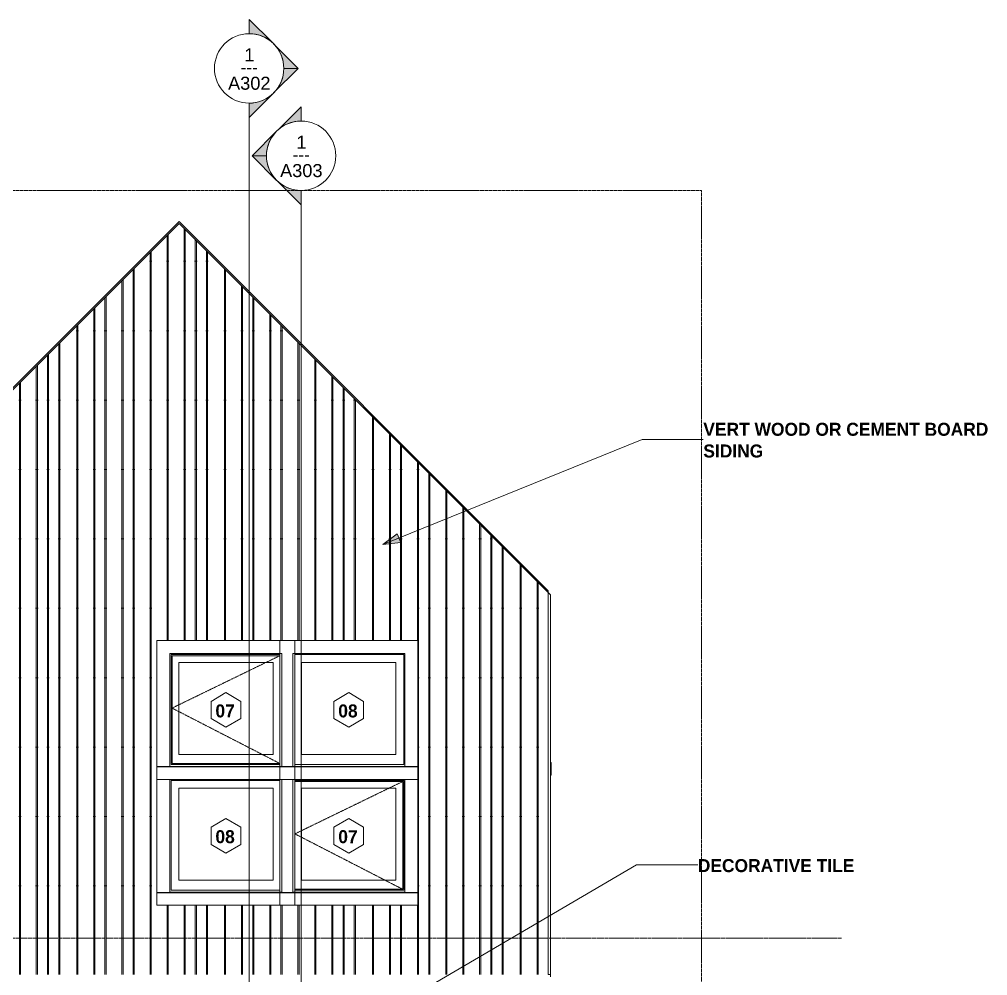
# Model space of a CAD drawing. Header units: inches. Extents: x -9021 to -7183, y -226 to 478.
# Drawn here: x -7518.3 to -7183.4, y 134.2 to 465 of the extents above; entities that cross this region are included whole.
import ezdxf

# ---------------------------------------------------------------- set-up
doc = ezdxf.new("R2010")
doc.units = ezdxf.units.IN
doc.header["$MEASUREMENT"] = 0
for name, pattern in [('Aligning Line 1_8_', [0.25, 0.125, -0.125]), ('Dash 1_16_', [0.125, 0.0625, -0.0625]), ('Grid Line 1_2_', [0.875, 0.5, -0.125, 0.125, -0.125])]:
    doc.linetypes.add(name, pattern=pattern)
for name, color, linetype, lineweight in [('A-CLNG', 13, 'Continuous', 18), ('A-FLOR-LEVL-1', 51, 'Grid Line 1_2_', 9), ('A-GLAZ', 151, 'Continuous', 18), ('A-GLAZ-1', 151, 'Continuous', 9), ('A-GLAZ-2', 151, 'Dash 1_16_', 9), ('A-GLAZ-IDEN', 152, 'Continuous', 9), ('A-ROOF', 132, 'Continuous', 18), ('A-WALL-PATT-1', 111, 'Continuous', 9), ('G-ANNO-SYMB', 111, 'Aligning Line 1_8_', 9), ('G-ANNO-SYMB-1', 111, 'Continuous', 9), ('G-ANNO-TEXT', 231, 'Continuous', 9), ('I-WALL', 2, 'Continuous', 18)]:
    doc.layers.add(name, color=color, linetype=linetype, lineweight=lineweight)
doc.styles.add('Arial_1', font='arial.ttf', dxfattribs={"height": 4.5})
doc.styles.add('Century Gothic', font='ufonts.com_century-gothic.ttf', dxfattribs={"height": 4.5})
doc.styles.add('Century Gothic_B', font='GOTHICB.TTF', dxfattribs={"height": 4.5})

# ---------------------------------------------------------------- blocks, each defined once
blk = doc.blocks.new('Window-Casement-Andersen-A_Series - ACW3434-2462283-BUILDING ELEVATION - SOUTH _STREET_')
at = {"layer": 'A-GLAZ-1'}
for p, q in [((8784.44, 206.62), (8784.44, 206.49)), ((8832.19, 206.62), (8784.44, 206.62)), ((8784.44, 206.49), (8784.44, 206.62)), ((8832.19, 206.62), (8784.44, 206.62)), ((8832.19, 206.49), (8832.19, 206.62)), ((8832.19, 206.62), (8832.19, 206.49)), ((8784.44, 202.12), (8784.44, 162.99)), ((8784.44, 162.99), (8784.44, 202.12)), ((8788.94, 163.12), (8788.94, 202.12)), ((8788.94, 162.99), (8788.94, 202.12)), ((8789.69, 201.75), (8827.32, 201.75)), ((8826.98, 201.39), (8789.69, 201.39)), ((8826.98, 164.11), (8826.98, 201.39)), ((8827.32, 201.75), (8827.32, 163.75)), ((8827.69, 202.12), (8827.69, 163.12)), ((8827.69, 202.12), (8827.69, 162.99)), ((8832.19, 162.99), (8832.19, 202.12)), ((8832.19, 202.12), (8832.19, 162.99)), ((8792.01, 167.24), (8792.01, 199.06)), ((8792.01, 199.06), (8824.63, 199.06)), ((8824.63, 199.06), (8824.63, 167.24)), ((8824.63, 167.24), (8792.01, 167.24)), ((8784.44, 162.94), (8784.44, 162.99)), ((8788.94, 162.99), (8784.44, 162.99)), ((8784.44, 158.62), (8784.44, 162.94)), ((8784.44, 162.94), (8832.19, 162.94)), ((8827.69, 163.12), (8788.94, 163.12)), ((8789.69, 164.11), (8826.98, 164.11)), ((8827.32, 163.75), (8789.69, 163.75)), ((8832.19, 162.99), (8827.69, 162.99)), ((8832.19, 162.99), (8832.19, 162.94)), ((8832.19, 162.94), (8832.19, 158.62)), ((8832.19, 158.62), (8784.44, 158.62))]:
    blk.add_line(p, q, dxfattribs=at)
at = {"layer": 'A-GLAZ-2'}
for p, q in [((8826.98, 201.39), (8789.68, 183.27)), ((8789.68, 183.27), (8826.98, 164.11))]:
    blk.add_line(p, q, dxfattribs=at)
blk = doc.blocks.new('Window-Picture-Andersen-A_Series - 39-1_4_ x 39-1_4_-2457850-BUILDING ELEVATION - SOUTH _STREET_')
at = {"layer": 'A-GLAZ-1'}
for p, q in [((8784.44, 250.13), (8784.44, 206.49)), ((8832.19, 250.13), (8784.44, 250.13)), ((8784.44, 206.49), (8784.44, 250.13)), ((8832.19, 250.13), (8784.44, 250.13)), ((8832.19, 206.49), (8832.19, 250.13)), ((8832.19, 250.13), (8832.19, 206.49)), ((8788.94, 245.63), (8827.69, 245.63)), ((8788.94, 206.63), (8788.94, 245.63)), ((8788.94, 206.49), (8788.94, 245.63)), ((8788.94, 245.63), (8827.69, 245.63)), ((8789.69, 245.25), (8827.32, 245.25)), ((8827.32, 245.25), (8827.32, 207.25)), ((8827.69, 245.63), (8827.69, 206.63)), ((8827.69, 245.63), (8827.69, 206.49)), ((8792.01, 210.74), (8792.01, 242.56)), ((8792.01, 242.56), (8824.63, 242.56)), ((8824.63, 242.56), (8824.63, 210.74)), ((8824.63, 210.74), (8792.01, 210.74)), ((8784.44, 206.44), (8784.44, 206.49)), ((8788.94, 206.49), (8784.44, 206.49)), ((8784.44, 202.13), (8784.44, 206.44)), ((8784.44, 206.44), (8832.19, 206.44)), ((8827.69, 206.63), (8788.94, 206.63)), ((8827.32, 207.25), (8789.69, 207.25)), ((8832.19, 206.49), (8827.69, 206.49)), ((8832.19, 206.49), (8832.19, 206.44)), ((8832.19, 206.44), (8832.19, 202.13)), ((8832.19, 202.13), (8784.44, 202.13))]:
    blk.add_line(p, q, dxfattribs=at)
blk = doc.blocks.new('Window-Picture-Andersen-A_Series - 39-1_4_ x 39-1_4_-V18-BUILDING ELEVATION - SOUTH _STREET_')
at = {"layer": 'A-GLAZ-1'}
for p, q in [((8741.94, 206.62), (8741.94, 206.49)), ((8789.69, 206.62), (8741.94, 206.62)), ((8741.94, 206.49), (8741.94, 206.62)), ((8789.69, 206.62), (8741.94, 206.62)), ((8789.69, 206.49), (8789.69, 206.62)), ((8789.69, 206.62), (8789.69, 206.49)), ((8741.94, 202.12), (8741.94, 162.99)), ((8741.94, 162.99), (8741.94, 202.12)), ((8746.44, 163.12), (8746.44, 202.12)), ((8746.44, 162.99), (8746.44, 202.12)), ((8746.82, 201.75), (8784.44, 201.75)), ((8746.82, 163.75), (8746.82, 201.75)), ((8785.19, 202.12), (8785.19, 163.12)), ((8785.19, 202.12), (8785.19, 162.99)), ((8789.69, 162.99), (8789.69, 202.12)), ((8789.69, 202.12), (8789.69, 162.99)), ((8749.51, 167.24), (8749.51, 199.06)), ((8749.51, 199.06), (8782.13, 199.06)), ((8782.13, 199.06), (8782.13, 167.24)), ((8782.13, 167.24), (8749.51, 167.24)), ((8741.94, 162.94), (8741.94, 162.99)), ((8746.44, 162.99), (8741.94, 162.99)), ((8741.94, 158.62), (8741.94, 162.94)), ((8741.94, 162.94), (8789.69, 162.94)), ((8785.19, 163.12), (8746.44, 163.12)), ((8784.44, 163.75), (8746.82, 163.75)), ((8789.69, 162.99), (8785.19, 162.99)), ((8789.69, 162.99), (8789.69, 162.94)), ((8789.69, 162.94), (8789.69, 158.62)), ((8789.69, 158.62), (8741.94, 158.62))]:
    blk.add_line(p, q, dxfattribs=at)
blk = doc.blocks.new('Window-Casement-Andersen-A_Series - ACW3434-V19-BUILDING ELEVATION - SOUTH _STREET_')
at = {"layer": 'A-GLAZ-1'}
for p, q in [((8741.94, 250.13), (8741.94, 206.49)), ((8789.69, 250.13), (8741.94, 250.13)), ((8741.94, 206.49), (8741.94, 250.13)), ((8789.69, 250.13), (8741.94, 250.13)), ((8789.69, 206.49), (8789.69, 250.13)), ((8789.69, 250.13), (8789.69, 206.49)), ((8746.44, 245.63), (8785.19, 245.63)), ((8746.44, 206.63), (8746.44, 245.63)), ((8746.44, 206.49), (8746.44, 245.63)), ((8746.44, 245.63), (8785.19, 245.63)), ((8746.82, 245.25), (8784.44, 245.25)), ((8746.82, 207.25), (8746.82, 245.25)), ((8784.44, 244.89), (8747.18, 244.89)), ((8747.18, 244.89), (8747.18, 207.61)), ((8785.19, 245.63), (8785.19, 206.63)), ((8785.19, 245.63), (8785.19, 206.49)), ((8749.51, 210.74), (8749.51, 242.56)), ((8749.51, 242.56), (8782.13, 242.56)), ((8782.13, 242.56), (8782.13, 210.74)), ((8782.13, 210.74), (8749.51, 210.74)), ((8741.94, 206.44), (8741.94, 206.49)), ((8746.44, 206.49), (8741.94, 206.49)), ((8741.94, 202.13), (8741.94, 206.44)), ((8741.94, 206.44), (8789.69, 206.44)), ((8785.19, 206.63), (8746.44, 206.63)), ((8784.44, 207.25), (8746.82, 207.25)), ((8747.18, 207.61), (8784.44, 207.61)), ((8789.69, 206.49), (8785.19, 206.49)), ((8789.69, 206.49), (8789.69, 206.44)), ((8789.69, 206.44), (8789.69, 202.13)), ((8789.69, 202.13), (8741.94, 202.13))]:
    blk.add_line(p, q, dxfattribs=at)
at = {"layer": 'A-GLAZ-2'}
for p, q in [((8784.48, 244.89), (8747.18, 226.77)), ((8747.18, 226.77), (8784.48, 207.61))]:
    blk.add_line(p, q, dxfattribs=at)
blk = doc.blocks.new('Window-Casement-Andersen-A_Series - ACW3030-2462443-BUILDING ELEVATION - SOUTH _STREET_')
at = {"layer": 'A-GLAZ-1'}
for p, q in [((8878.38, 52.06), (8878.07, 52.12)), ((8878.38, 47.75), (8878.38, 52.06)), ((8878.07, 47.75), (8878.38, 47.75))]:
    blk.add_line(p, q, dxfattribs=at)
blk = doc.blocks.new('Section - Section Head - Filled-22785-BUILDING ELEVATION - SOUTH _STREET_')
at = {"layer": 'G-ANNO-SYMB-1'}
h = blk.add_hatch(color=256, dxfattribs=at)
edge = h.paths.add_edge_path(flags=0)
edge.add_arc((8666.17, 417.77), 12.02, 47.9216, 90)
edge.add_line((8666.17, 429.79), (8666.17, 434.74))
edge.add_line((8666.17, 434.74), (8674.22, 426.69))
h = blk.add_hatch(color=256, dxfattribs=at)
edge = h.paths.add_edge_path(flags=0)
edge.add_line((8674.65, 426.26), (8683.14, 417.77))
edge.add_line((8683.14, 417.77), (8678.17, 417.77))
edge.add_arc((8666.17, 417.77), 12, 360, 405)
h = blk.add_hatch(color=256, dxfattribs=at)
edge = h.paths.add_edge_path(flags=0)
edge.add_arc((8666.17, 417.77), 12, 315, 360)
edge.add_line((8678.17, 417.77), (8683.14, 417.77))
edge.add_line((8683.14, 417.77), (8674.65, 409.28))
h = blk.add_hatch(color=256, dxfattribs=at)
edge = h.paths.add_edge_path(flags=0)
edge.add_line((8674.22, 408.85), (8666.17, 400.8))
edge.add_line((8666.17, 400.8), (8666.17, 405.75))
edge.add_arc((8666.17, 417.77), 12.02, 270, 312.0784)
for p, q in [((8674.22, 426.69), (8666.17, 434.74)), ((8666.17, 434.74), (8666.17, 429.79)), ((8683.14, 417.77), (8674.65, 426.26)), ((8674.65, 409.28), (8683.14, 417.77)), ((8678.17, 417.77), (8683.14, 417.77)), ((8683.14, 417.77), (8678.17, 417.77)), ((8666.17, 400.8), (8674.22, 408.85)), ((8666.17, 405.75), (8666.17, 400.8))]:
    blk.add_line(p, q, dxfattribs=at)
for centre, radius, start, end in [((8666.17, 417.79), 12, 90, 270), ((8666.17, 417.79), 12, 270, 90), ((8666.17, 417.77), 12.02, 47.9216, 90), ((8666.17, 417.77), 12, 360, 45), ((8666.17, 417.77), 12, 315, 360), ((8666.17, 417.77), 12.02, 270, 312.0784)]:
    blk.add_arc(centre, radius, start, end, dxfattribs=at)
blk = doc.blocks.new('Window Tag - ONE-1713238-BUILDING ELEVATION - SOUTH _STREET_')
at = {"layer": 'A-GLAZ-IDEN'}
for p, q in [((8808.32, 188.62), (8803.18, 185.6)), ((8813.46, 185.6), (8808.32, 188.62)), ((8803.18, 185.6), (8803.18, 179.65)), ((8813.46, 179.63), (8813.46, 185.6)), ((8803.18, 179.65), (8808.32, 176.62)), ((8808.32, 176.62), (8813.46, 179.63))]:
    blk.add_line(p, q, dxfattribs=at)

msp = doc.modelspace()

# ---------------------------------------------------------------- hatches: boundary and pattern name
at = {"layer": 'A-WALL-PATT-1'}
h = msp.add_hatch(dxfattribs=at)
h.set_pattern_fill('FP_21', color=256, style=0, pattern_type=2)
h.set_pattern_definition([(90, (-7335.01, 117.25), (-51.125, 3e-15), [24, 0, 0, 0]), (90, (-7329.51, 117.25), (-51.125, 3e-15), [24, 0, 0, 0]), (90, (-7329.134, 117.25), (-51.125, 3e-15), [24, 0, 0, 0]), (90, (-7325.634, 117.25), (-51.125, 3e-15), [24, 0, 0, 0]), (90, (-7325.26, 117.25), (-51.125, 3e-15), [24, 0, 0, 0]), (90, (-7319.76, 117.25), (-51.125, 3e-15), [24, 0, 0, 0]), (90, (-7319.384, 117.25), (-51.125, 3e-15), [24, 0, 0, 0]), (90, (-7308.01, 117.25), (-51.125, 3e-15), [24, 0, 0, 0]), (90, (-7307.634, 117.25), (-51.125, 3e-15), [24, 0, 0, 0]), (90, (-7304.134, 117.25), (-51.125, 3e-15), [24, 0, 0, 0]), (90, (-7303.76, 117.25), (-51.125, 3e-15), [24, 0, 0, 0]), (90, (-7300.26, 117.25), (-51.125, 3e-15), [24, 0, 0, 0]), (90, (-7299.884, 117.25), (-51.125, 3e-15), [24, 0, 0, 0]), (90, (-7294.01, 117.25), (-51.125, 3e-15), [24, 0, 0, 0]), (90, (-7293.634, 117.25), (-51.125, 3e-15), [24, 0, 0, 0]), (90, (-7288.134, 117.25), (-51.125, 3e-15), [24, 0, 0, 0]), (90, (-7287.76, 117.25), (-51.125, 3e-15), [24, 0, 0, 0]), (90, (-7284.26, 117.25), (-51.125, 3e-15), [24, 0, 0, 0]), (90, (-7313.884, 117.25), (-51.125, 3e-15), [24, 0, 0, 0]), (90, (-7313.51, 117.25), (-51.125, 3e-15), [24, 0, 0, 0])])
h.paths.add_polyline_path([(-7583.32, 134.62), (-7335.38, 134.62), (-7335.38, 266.64), (-7463.1, 394.36), (-7583.32, 274.14), (-7583.32, 142.12)], flags=0)
h.paths.add_polyline_path([(-7393.42, 158.62), (-7470.76, 158.62), (-7470.76, 250.13), (-7380.51, 250.13), (-7380.51, 158.62)], flags=0)
h.paths.add_polyline_path([(-7519.18, 158.62), (-7566.93, 158.62), (-7566.93, 250.13), (-7519.18, 250.13), (-7519.18, 160.95)], flags=0)
at = {"layer": 'G-ANNO-TEXT'}
msp.add_hatch(color=256, dxfattribs=at).paths.add_polyline_path([(-7392.57, 283.31), (-7386.41, 284.08), (-7387.62, 287.06)], flags=0)

# ---------------------------------------------------------------- linework, layer by layer
at = {"layer": 'A-CLNG'}
for p in [(-7335.38, 134.62), (-7334.63, 133.87)]:
    msp.add_line(p, (-7334.63, 134.62), dxfattribs=at)
at = {"layer": 'A-FLOR-LEVL-1'}
msp.add_line((-7233.98, 147.25), (-7923.11, 147.25), dxfattribs=at)
at = {"layer": 'A-ROOF'}
for p, q in [((-7463.1, 395.07), (-7590.82, 267.35)), ((-7463.1, 395.07), (-7335.38, 267.35)), ((-7335.38, 267.35), (-7335.38, 266.64))]:
    msp.add_line(p, q, dxfattribs=at)
at = {"layer": 'G-ANNO-SYMB'}
for q in [(-7874.73, 405.77), (-7282.36, -182.48)]:
    msp.add_line((-7282.36, 405.77), q, dxfattribs=at)
at = {"layer": 'G-ANNO-SYMB-1'}
for p, q in [((-7438.86, 435.99), (-7438.86, -196.9)), ((-7420.86, 405.77), (-7420.86, -196.9))]:
    msp.add_line(p, q, dxfattribs=at)
at = {"layer": 'G-ANNO-TEXT'}
for p, q in [((-7392.57, 283.31), (-7302.91, 319.69)), ((-7302.91, 319.69), (-7281.73, 319.69)), ((-7387.62, 287.06), (-7392.57, 283.31)), ((-7386.41, 284.08), (-7387.62, 287.06)), ((-7392.57, 283.31), (-7386.41, 284.08)), ((-7398.58, 117.73), (-7304.82, 172.55)), ((-7304.82, 172.55), (-7283.64, 172.55))]:
    msp.add_line(p, q, dxfattribs=at)
at = {"layer": 'I-WALL'}
for p, q in [((-7463.1, 394.36), (-7591.57, 265.89)), ((-7334.63, 265.89), (-7463.1, 394.36)), ((-7335.38, 134.62), (-7335.38, 266.64)), ((-7334.63, 265.89), (-7334.63, 134.62)), ((-7470.76, 206.49), (-7470.76, 250.13)), ((-7470.76, 250.13), (-7380.51, 250.13)), ((-7380.51, 250.13), (-7380.51, 206.49)), ((-7470.76, 162.99), (-7470.76, 202.13)), ((-7380.51, 202.13), (-7380.51, 162.99))]:
    msp.add_line(p, q, dxfattribs=at)

# ---------------------------------------------------------------- block references
at = {"layer": 'A-GLAZ'}
for name, p in [('Window-Casement-Andersen-A_Series - ACW3434-V19-BUILDING ELEVATION - SOUTH _STREET_', (-16212.7, 0)), ('Window-Picture-Andersen-A_Series - 39-1_4_ x 39-1_4_-2457850-BUILDING ELEVATION - SOUTH _STREET_', (-16212.7, 0)), ('Window-Casement-Andersen-A_Series - ACW3030-2462443-BUILDING ELEVATION - SOUTH _STREET_', (-16212.7, 155.88)), ('Window-Picture-Andersen-A_Series - 39-1_4_ x 39-1_4_-V18-BUILDING ELEVATION - SOUTH _STREET_', (-16212.7, 0)), ('Window-Casement-Andersen-A_Series - ACW3434-2462283-BUILDING ELEVATION - SOUTH _STREET_', (-16212.7, 0))]:
    msp.add_blockref(name, p, dxfattribs=at)
at = {"layer": 'A-GLAZ-IDEN'}
for p in [(-16255.2, 43.5), (-16212.7, 43.5), (-16255.2, 0), (-16212.7, 0)]:
    msp.add_blockref('Window Tag - ONE-1713238-BUILDING ELEVATION - SOUTH _STREET_', p, dxfattribs=at)
at = {"layer": 'G-ANNO-SYMB-1'}
msp.add_blockref('Section - Section Head - Filled-22785-BUILDING ELEVATION - SOUTH _STREET_', (-16105.02, 30.22), dxfattribs=at)
at = {"layer": 'G-ANNO-SYMB-1', "extrusion": (0, 0, -1)}
msp.add_blockref('Section - Section Head - Filled-22785-BUILDING ELEVATION - SOUTH _STREET_', (-1245.31, 0), dxfattribs=at)

# ---------------------------------------------------------------- texts
at = {"layer": 'A-GLAZ-IDEN', "char_height": 4.5, "width": 8.787, "attachment_point": 1, "style": 'Century Gothic_B'}
for s, insert in [('07', (-7450.52, 228.05)), ('08', (-7408.02, 228.05)), ('08', (-7450.52, 184.55)), ('07', (-7408.02, 184.55))]:
    msp.add_mtext(s, dxfattribs=dict(at, insert=insert))
at = {"layer": 'G-ANNO-SYMB-1', "char_height": 4.5, "attachment_point": 1}
for s, insert, width, style in [('1', (-7440.52, 454.94), 4.242, 'Arial_1'), ('---', (-7441.84, 450.69), 7.7265, 'Century Gothic'), ('A302', (-7446.14, 445.12), 17.877, 'Arial_1'), ('1', (-7422.52, 424.72), 4.242, 'Arial_1'), ('---', (-7423.84, 420.47), 7.7265, 'Century Gothic'), ('A303', (-7428.14, 414.91), 17.877, 'Arial_1')]:
    msp.add_mtext(s, dxfattribs=dict(at, insert=insert, width=width, style=style))
at = {"layer": 'G-ANNO-TEXT', "char_height": 4.5, "attachment_point": 1, "style": 'Century Gothic_B'}
for s, insert, width in [('VERT WOOD OR CEMENT BOARD', (-7281.73, 325.44), 119.2305), ('SIDING', (-7281.73, 317.94), 26.058), ('DECORATIVE TILE', (-7283.64, 174.55), 62.115)]:
    msp.add_mtext(s, dxfattribs=dict(at, insert=insert, width=width))

doc.saveas('drawing.dxf')
